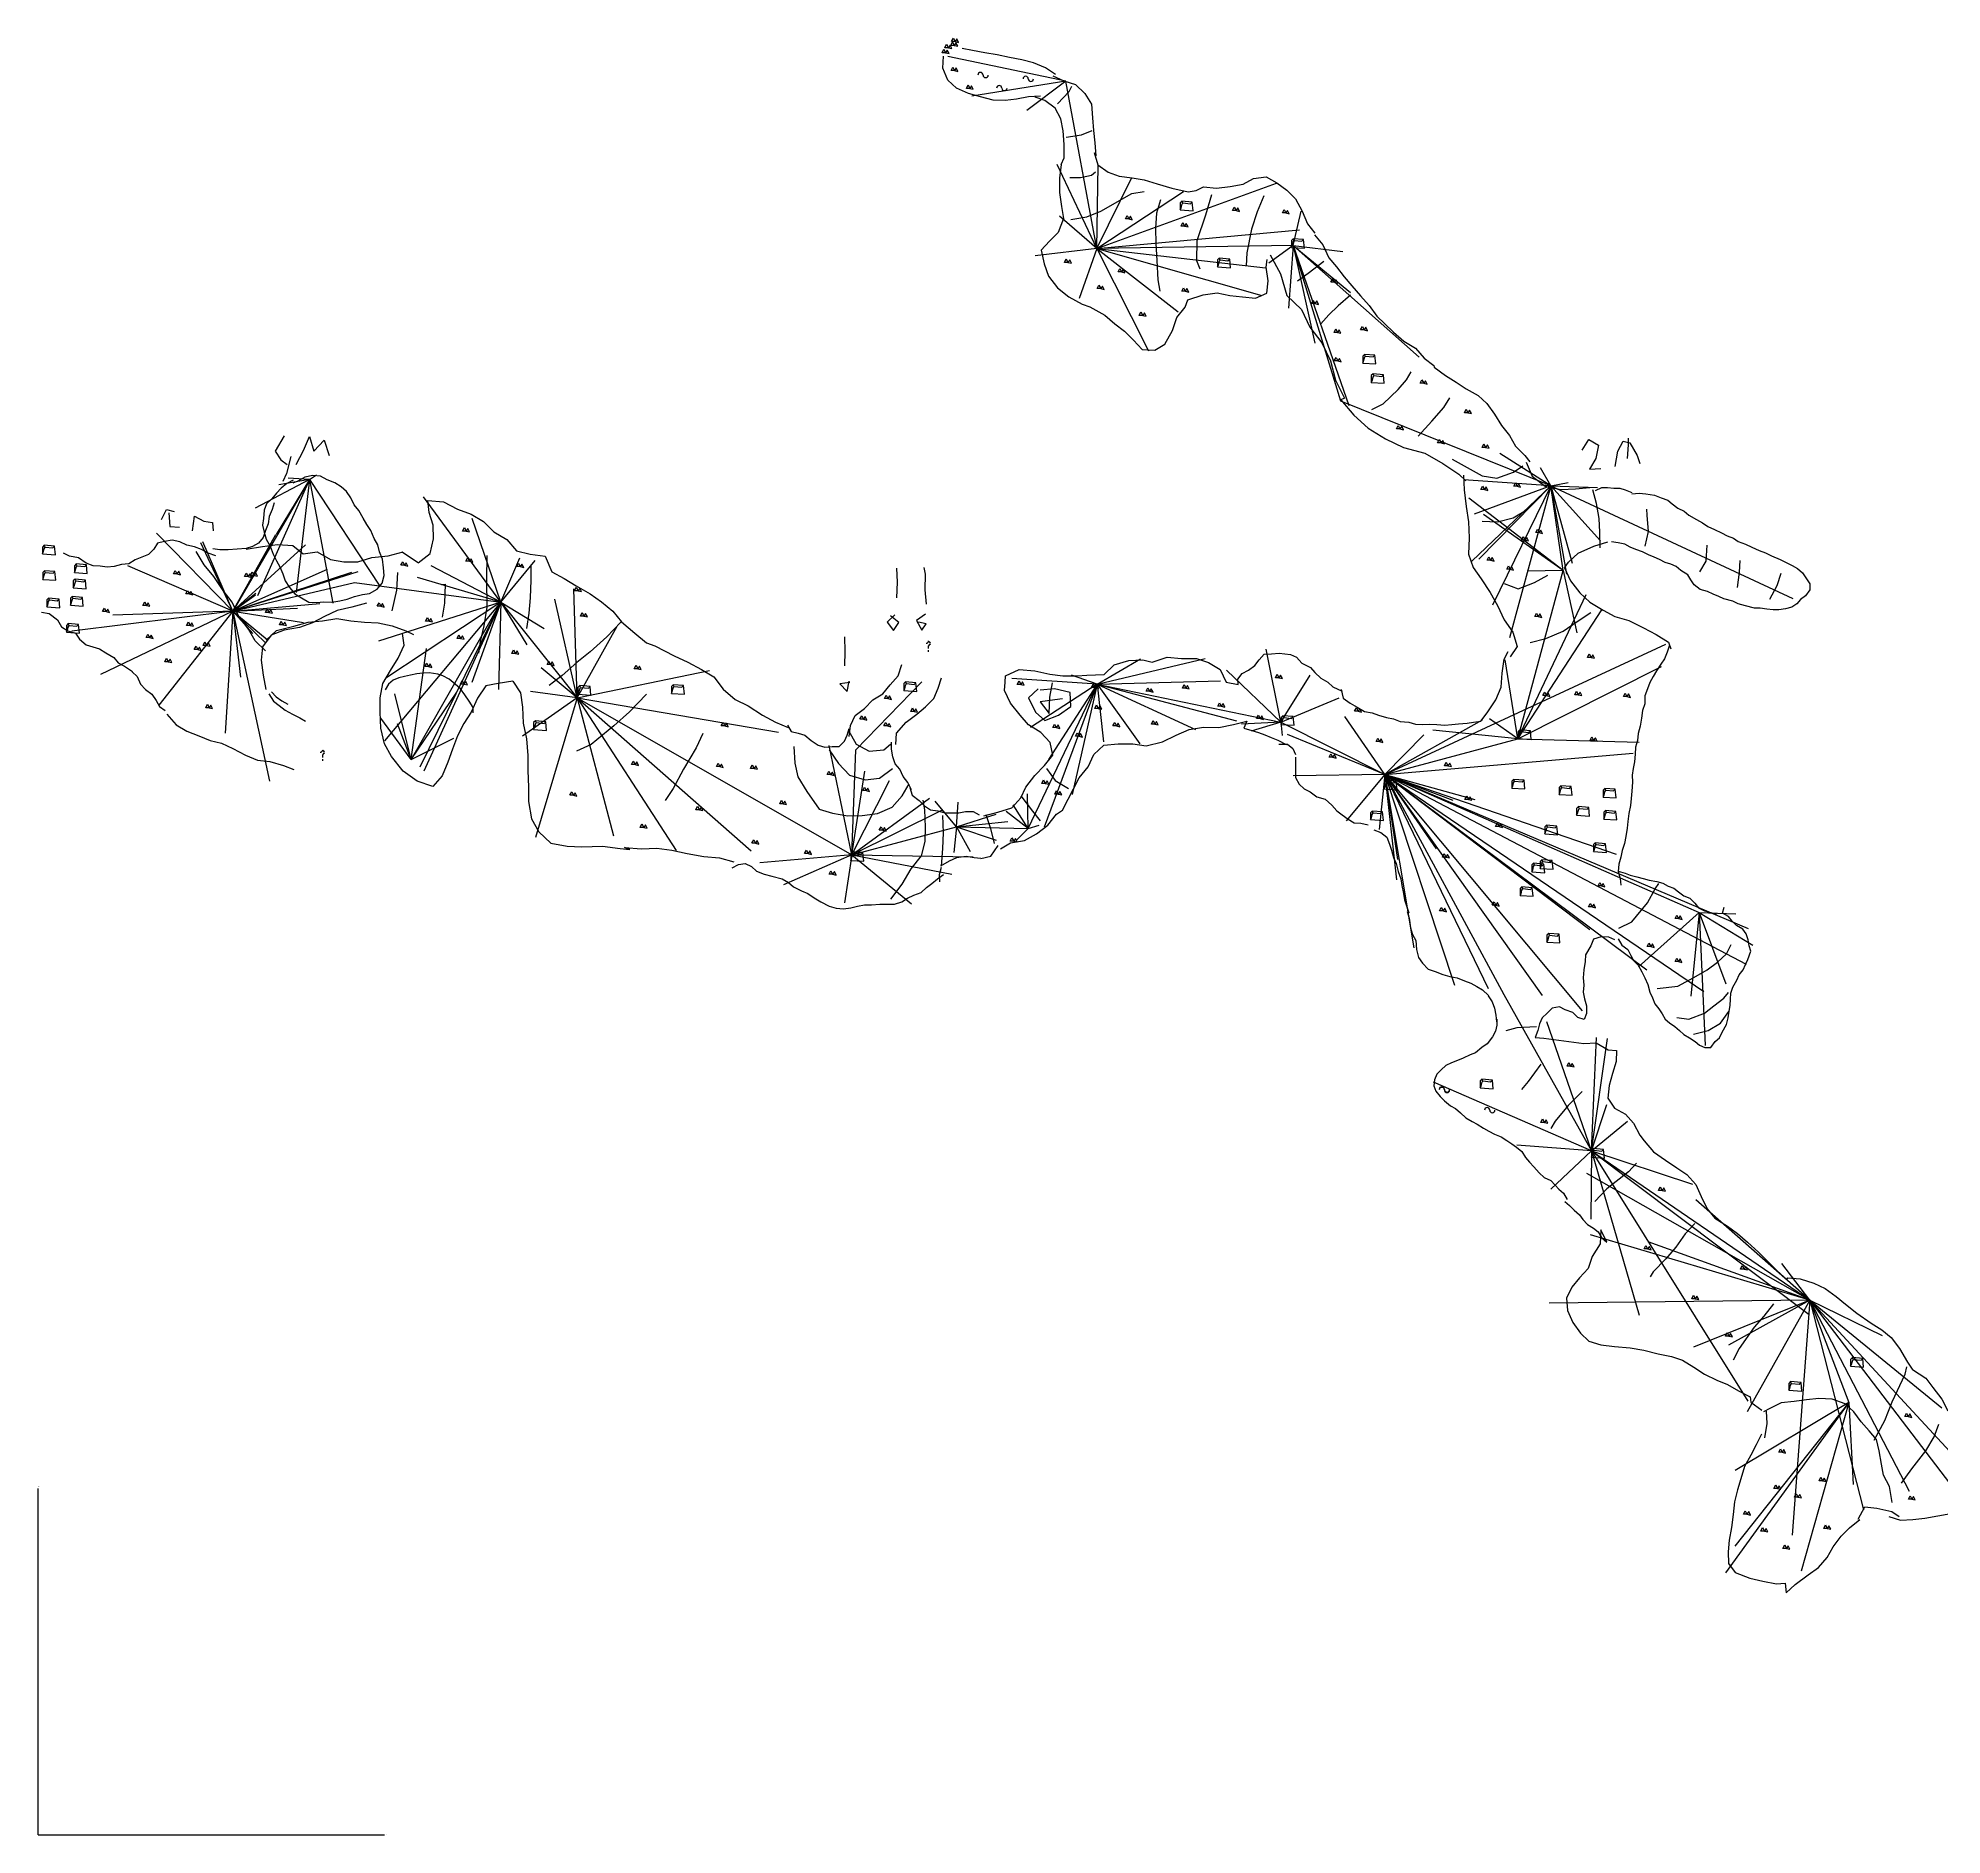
# Model space of a CAD drawing. Extents: x -57 to 1635, y -903 to 135.
# Drawn here: x -57 to 1043, y -903 to 135 of the extents above; entities that cross this region are included whole.
import ezdxf

# ---------------------------------------------------------------- set-up
doc = ezdxf.new("R2010")
doc.units = 0
for name, color, linetype in [('L_pit', 17, 'CONTINUOUS'), ('L_slope', 21, 'CONTINUOUS'), ('L_u-user', 7, 'CONTINUOUS'), ('L_wall', 8, 'CONTINUOUS'), ('LEG', 1, 'CONTINUOUS'), ('POINT', 5, 'CONTINUOUS'), ('REF', 6, 'CONTINUOUS'), ('SPLAY', 2, 'CONTINUOUS')]:
    doc.layers.add(name, color=color, linetype=linetype)

# ---------------------------------------------------------------- blocks, each defined once
blk = doc.blocks.new('P_blocks')
at = {"layer": 'POINT'}
for p, q in [((-0.25, 0.3), (-0.35, 0.2)), ((-0.35, 0.2), (-0.35, -0.2)), ((-0.3, -0.1), (-0.25, 0.1)), ((0.35, 0.25), (-0.25, 0.3)), ((-0.2, 0.2), (-0.25, 0.3)), ((-0.25, 0.1), (-0.2, 0.2)), ((-0.2, 0.2), (0.25, 0.15)), ((0.25, 0.15), (0.35, 0.25)), ((0.4, -0.25), (0.35, 0.25)), ((-0.35, -0.2), (-0.3, -0.1)), ((-0.35, -0.2), (0.4, -0.25))]:
    blk.add_line(p, q, dxfattribs=at)
blk = doc.blocks.new('P_debris')
at = {"layer": 'POINT'}
for p, q in [((-0.2, 0), (-0.1, 0.2)), ((0, 0), (-0.2, 0)), ((-0.1, 0.2), (0, 0)), ((0.1, 0.15), (0, 0)), ((0, 0), (0.2, -0.05)), ((0.2, -0.05), (0.1, 0.15))]:
    blk.add_line(p, q, dxfattribs=at)
blk = doc.blocks.new('P_clay')
at = {"layer": 'POINT'}
for centre, start, end in [((-0.15, 0), 90, 180), ((-0.15, 0), 0, 90), ((0.15, 0), 180, 270), ((0.15, 0), 270, 360)]:
    blk.add_arc(centre, 0.15, start, end, dxfattribs=at)
blk = doc.blocks.new('P_continuation')
at = {"layer": 'POINT'}
for p, q in [((0, -0.15), (0, 0)), ((0, -0.35), (0, -0.25))]:
    blk.add_line(p, q, dxfattribs=at)
for centre, radius, start, end in [((-0.15, 0.3), 0.15, 270, 360), ((0, 0.15), 0.1, 0, 90), ((0.1, 0), 0.1, 90, 180)]:
    blk.add_arc(centre, radius, start, end, dxfattribs=at)

msp = doc.modelspace()

# ---------------------------------------------------------------- linework, layer by layer
at = {"layer": 'L_pit'}
for points in [[(90.49, -120.26), (86.88, -122.28), (83.62, -125), (80.82, -127.86), (78.23, -131.14), (75.08, -133.9), (73.71, -137.6), (73.32, -142.36), (72.83, -146.32), (73.78, -150.4), (74.9, -154.42), (77.27, -158.47), (79.04, -163.05), (80.87, -166.91), (82.89, -170.42), (84.57, -174.31), (85.96, -178.53), (88.38, -182.2), (91.41, -185.98), (95.34, -188.3), (99.51, -190.82), (103.94, -190.95), (108.25, -190.56), (112.78, -190.85), (117.43, -190.06), (121.64, -188.98), (126.02, -187.5), (130.53, -186.41), (134.64, -185.77), (139.08, -183.23), (141.89, -179.81), (143.05, -175.38), (142.61, -170.85), (142.01, -165.97), (140.4, -161.67), (139.44, -157.63), (137.34, -153.97), (135.33, -149.37), (133.04, -145.84), (130.86, -142.18), (128.48, -137.87), (125.84, -134.52), (123.78, -130.58), (121.24, -126.93), (118.22, -124.06), (114.58, -121.74), (110.1, -120.09), (106.28, -117.89), (101.96, -117.69), (97.3, -118.48), (93.16, -120.95), (90.29, -122.03)], [(845.19, -159.41), (845.03, -150.39), (844.74, -142.42), (843.17, -133.85), (841.09, -125.94)], [(74.52, -218.94), (68.53, -213.16), (64.69, -206.32), (58.8, -198.26), (55.2, -190.8), (50.04, -184.03), (44.71, -175.95), (39.14, -169.22), (34.55, -161.53)], [(194.47, -254.59), (194.45, -251.59), (192.15, -247.92), (189.56, -244.37), (187.08, -240.78), (184.09, -238.17), (180.58, -235.32), (177, -233.21), (174.01, -232.32), (168.99, -231.64), (165.46, -231.79), (161.9, -232.19), (158.32, -232.88), (154.87, -233.61), (151.55, -234.38), (148.33, -235.85), (145.51, -238.15), (143.59, -241.34)], [(520.71, -240.88), (515.19, -245.95), (519.13, -254.29), (524.5, -259.19), (532.48, -256.02), (539.58, -250.97), (539.22, -243.01), (530.24, -240.88), (521.83, -241.63)], [(1013.79, -710.75), (1012.29, -701.63), (1008.89, -695.01), (1007.67, -688.57), (1006.38, -680.95), (1004.77, -674.37), (1000.48, -669.29), (995.94, -664.2), (991.72, -658.45), (986.73, -653.85), (979.12, -651.12), (971.52, -650.79), (964.33, -651.44), (957.21, -652.4), (949.67, -653.21), (943.13, -656.48), (939.53, -658.37)]]:
    msp.add_lwpolyline(points, dxfattribs=at)
at = {"layer": 'L_slope'}
for points in [[(531.79, 97.07), (538.56, 104.15), (540.24, 107.2)], [(536.95, 77.73), (545.81, 79.18), (551.93, 81.76)], [(539.07, 54.47), (545.23, 54.47), (551.5, 55.94), (553.85, 57.78)], [(556.88, 34.99), (574.71, 45.36), (581.94, 46.46)], [(620.72, 44.53), (617.4, 32.82), (612.35, 17.93), (612.18, 6.51), (614.07, 1.75)], [(539.53, 30.34), (548.87, 31.79), (556.88, 34.99)], [(591.4, 41.63), (589.04, 33.91), (588.5, 25.32), (588.66, 16.48), (589.3, 6.49), (589.79, -4.65), (590.91, -11.08)], [(651, 43.88), (647.21, 34.69), (643.84, 24.77), (641.18, 11.09), (640.85, 3.46)], [(685.68, 5.92), (676.65, -0.86), (670.44, -5.35)], [(701.14, -13.42), (693.97, -19.51), (688.57, -24.7), (683.9, -30.02)], [(713.38, -79.49), (719.87, -76.19), (728.56, -67.97), (733.4, -62.34), (736.05, -57.64)], [(740.12, -94.96), (748.02, -86.14), (754.9, -78.23), (758.48, -72.72)], [(759.77, -108.17), (777.11, -117.84), (785.53, -119.15), (795.14, -115.75), (800.68, -112.04)], [(777.11, -144.04), (785.9, -144.42), (795.05, -141.99), (803.03, -137.16)], [(871.29, -158.44), (873.16, -149.88), (872.43, -140.5), (872.25, -137.02)], [(202.26, -163.85), (202.07, -177.39), (202.26, -193.63), (200.71, -204.51), (198.44, -213.51), (197.62, -220.2)], [(902.86, -173.27), (906.4, -167), (907.05, -157.91)], [(150.78, -173.53), (150.24, -183.74), (147.49, -195.8)], [(227.81, -170.05), (227.81, -178.12), (227.42, -188.2), (226.65, -197.16), (225.3, -205.87)], [(789.83, -179.97), (797.86, -183.14), (807.4, -179.41), (814.96, -175.12)], [(924.45, -182.3), (925.65, -173.49), (926.06, -166.6)], [(943.13, -189.07), (947.38, -181.18), (949.8, -174)], [(175.94, -180.5), (178.38, -180.35), (177.88, -191.32), (176.49, -199.48)], [(804.79, -214.02), (813.95, -211.83), (823.9, -207.46), (831.88, -201.98), (839.76, -196.77)], [(279.76, -202.39), (271.63, -210.71), (261.99, -219.39), (254.34, -225.63), (245.84, -233.14), (238.42, -238.92)], [(294.47, -243.83), (284.67, -254.04), (275.71, -262.21), (262.54, -272.87), (254.12, -276.78)], [(326.99, -266.68), (323.31, -274.81), (315.96, -287.2), (309.95, -298.34), (305.25, -305.27)], [(379.62, -274.13), (380.2, -283.78), (381.91, -291.63), (387.15, -300.2), (394.33, -310.38), (402.02, -312.57), (410.9, -314.11), (419.07, -313.92), (427.98, -312.76), (436.46, -309.17), (442.17, -302.53), (446.21, -295.73)], [(411.29, -264.85), (415.63, -272.74), (423.08, -276.78), (431.69, -276.09), (435.36, -272.84)], [(400.09, -276.06), (405.48, -283.97), (411.85, -290.63), (420.81, -293.44), (429.04, -292.38), (436.51, -286.81)], [(525.57, -286.84), (530.61, -293.76), (538.27, -298.43)], [(435.62, -362.21), (442.22, -353.62), (447.45, -344.72), (453.31, -337.31), (455.5, -328.98), (455.7, -320.76), (455.31, -310.69), (454.27, -305.19)], [(510.63, -302.54), (517.54, -311.51), (521.83, -317.11)], [(464.96, -343.28), (465.74, -333.05), (465.99, -323.98), (465.74, -314.07)], [(490.46, -313.38), (493.11, -321.54), (495.31, -330.17)], [(856.01, -379.01), (863.57, -375.32), (872.53, -364.49), (876.92, -356.4), (879.18, -353.25)], [(878.24, -413.82), (890.16, -412.53), (899.31, -407.47), (907.07, -403.19), (912.99, -398.72), (918.18, -393.85), (920.92, -388.52)], [(889.51, -430.59), (896.35, -431.55), (905.51, -428.19), (910.94, -423.97), (916.57, -419.42), (919.26, -416.19)], [(899.18, -440.26), (907.67, -438.18), (914.75, -433.85), (919.45, -427.26)], [(808.47, -436.09), (797.06, -436.56), (790.84, -438.27)], [(811.05, -457.69), (803.64, -467.68), (799.89, -472.18)], [(834.89, -473.48), (826.68, -481.54), (819.21, -490.54), (816.81, -494.83)], [(866.14, -514.74), (861.67, -519.86), (849.18, -529.66), (842.14, -536.98)], [(899.97, -549.55), (894.33, -555.68), (888.95, -563.37), (883.07, -570), (875.81, -577.6), (874.05, -580.39)], [(945.4, -595.97), (939.72, -603.08), (934.15, -609.48), (925.58, -621.92), (922.07, -628.47)], [(1003.41, -674.73), (1009.6, -663.36), (1013.79, -652.57), (1021.35, -636.69), (1022.33, -632.42)], [(1019.32, -699.7), (1025.27, -691.24), (1033.27, -680.86), (1038.01, -672.79), (1040.85, -665.62)]]:
    msp.add_lwpolyline(points, dxfattribs=at)
at = {"layer": 'L_u-user'}
for points in [[(63.35, -160.07), (72.75, -158.52), (81.41, -157.36), (90.25, -157.94), (96.28, -162.81), (104.43, -161.62), (112.04, -166.04), (119.86, -167.42), (127.8, -167.43), (135.86, -164.98), (145.47, -163.95), (153.98, -161.62)], [(74.96, -212.75), (80.93, -207.05), (90.95, -204.55), (99.25, -202.29), (107.37, -201.51), (115.68, -200.28), (123.74, -201.51), (131.67, -202.29), (139.68, -202.68), (147.63, -204.36), (155.65, -207.32), (159.91, -209.38)]]:
    msp.add_lwpolyline(points, dxfattribs=at)
at = {"layer": 'L_wall'}
for points in [[(522.03, 101.47), (515.18, 101.15), (508.27, 99.86), (501.65, 99.01), (494.75, 99.16), (487.35, 101.09), (480.52, 103.08), (473.61, 106.03), (468.52, 110.84), (465.73, 117.75), (465.97, 124.62)], [(530.73, 114.04), (524.98, 117.81), (518.11, 120.83), (511.2, 122.42), (504.21, 123.92), (497.02, 125.32), (489.97, 126.61), (482.88, 127.9), (476.92, 129.03)], [(529.22, 113.18), (535.58, 110.36), (542.26, 108.19), (547.74, 103.03), (551.59, 96.85), (552.09, 88.95), (552.74, 81.59), (553.38, 74.58), (554.02, 67.06)], [(534.05, 61.96), (535.66, 65.89), (535.66, 73.63), (535.07, 81.48), (533.89, 88.36), (530.55, 94.63), (524.62, 99.04), (518.89, 100.94)], [(553.06, 69.02), (555.15, 61.93), (561.11, 57.58), (567.4, 55.36), (575.04, 54.39), (581.85, 53.17), (589.46, 50.81), (597.9, 48.38), (607.33, 46.34), (611.86, 47.1)], [(534.05, 61.96), (533.08, 54.07), (533.08, 45.81), (534.14, 37.82), (535.34, 30.81), (532.28, 22.8), (527.18, 17.69), (522.45, 12.65), (524.14, 4.68), (526.64, -2.5), (531.79, -9.11), (538.4, -14.43), (546.07, -18.6)], [(611.86, 47.1), (616.26, 49.04), (623.74, 48.39), (631.5, 49.33), (639.18, 50.65), (644.98, 53.93), (652.37, 54.84), (658.55, 51.52), (664.31, 47.22), (669.24, 42.19), (673.17, 35.11), (676.26, 27.83), (680.52, 22.4)], [(680.2, 21.39), (685.06, 15.56), (688.65, 8.1), (693.08, 3.02), (697.39, -2.84), (701.92, -8.08), (706.82, -13.89), (711.79, -19.48), (716.19, -25.64), (720.94, -30.01), (725.98, -34.73), (731.86, -40.09), (738.58, -44.07), (743.65, -49.83), (749.21, -54.07), (749.46, -54.99), (755.98, -59.88), (762.02, -63.7), (767.89, -67.51), (774.74, -71.35), (779.8, -76), (784.16, -82.22), (788.27, -88.67), (792.94, -94.56), (796.27, -100.64), (801.79, -106.06), (804.54, -109.78)], [(605.63, -20.46), (607.18, -16.05), (616.05, -13.34), (624.11, -12.05), (631.31, -13.56), (638.69, -14.43), (646.17, -15.08), (652.77, -12.34), (653.58, -5.25), (652.29, 2.81), (652.93, 7.07)], [(654.64, 9.91), (660.66, -1.09), (664.22, -13.61), (672.82, -21.71), (677.68, -32), (684.49, -40.91), (689.46, -51.39), (692.34, -62.47), (697.58, -72.99), (695.48, -73.92), (703.06, -82.68), (711.19, -90.16), (721.25, -96.45), (731.72, -101.47), (743.99, -104.76), (754.3, -110.75), (763.56, -116.89), (767.75, -120.77)], [(546.07, -18.6), (550.55, -20.11), (559.26, -24.95), (564.91, -30.01), (570.62, -34.21), (575.83, -39.47), (580.76, -44.73), (588.09, -45.26), (593.82, -41.72), (598.3, -33.88), (600.88, -26.27), (605.63, -20.46)], [(85.36, -94.62), (80.22, -103.47), (83.49, -108.53), (86.99, -111.27)], [(92.32, -111.27), (96.47, -103.09), (99.87, -95.02), (102.39, -103.53), (108.39, -97.14), (111.29, -106.04)], [(834.88, -103.01), (838.75, -96.89), (844.37, -100.09), (842.83, -107.83), (839.02, -113.9), (845.56, -113.53)], [(853.89, -112.36), (855.53, -103.48), (858.45, -97.86), (862.42, -98.67), (866.56, -106.01), (868.23, -110.75)], [(860.98, -107.85), (861.62, -99.86), (861.62, -96.06)], [(89.23, -106.63), (86.75, -116.52), (84.51, -121.03)], [(766.26, -117.47), (766.64, -125.85), (767.9, -135.54), (769.26, -144.41), (769.63, -153.57), (769.26, -162.99), (771.91, -170.65), (776.55, -177.34), (781.67, -185.13), (785.98, -192.59), (789.73, -200.96), (794.73, -208.11), (797.31, -216.45), (793.2, -222.39)], [(802.55, -109.98), (805.95, -117.89), (813.4, -123.83), (822.56, -125.7), (830.94, -125.33), (839.35, -124.58)], [(842.61, -126.21), (846.13, -124.6), (849.46, -124.6), (853.21, -124.92), (856.62, -124.92), (859.71, -125.91), (863.45, -127.45)], [(863.55, -128.15), (867.67, -127.79), (871.64, -128.15), (876.57, -129.05), (880.37, -130.42), (884.33, -131.85), (886.83, -134), (890.13, -136.53), (893.76, -138.24), (896.51, -140.49), (900.89, -142.95), (904.28, -144.97), (907.37, -147), (911.33, -148.82), (915.34, -150.67), (918.55, -152.41), (922.16, -153.84), (924.86, -155.63), (929.12, -157.16), (932.78, -158.97), (936.99, -160.89), (940.79, -162.27), (944.18, -164.01), (949.16, -166.12), (952.25, -167.57), (956.1, -169.6), (959.1, -171.27), (962.02, -173.79), (964.04, -176.78), (966.33, -180.23), (966.33, -183.64), (963.81, -187.02), (961.01, -189.23), (958.76, -191.81), (955.92, -193.68), (952.17, -194.65), (948.43, -195.15), (945.07, -195.19), (941.47, -194.87), (937.6, -194.31), (934.35, -194.22), (929.09, -192.96), (924.99, -191.67), (921.79, -190.2), (916.67, -188.84), (913.76, -187.42), (910.54, -186.15), (907.15, -184.64), (903, -183.39), (899.51, -180.66), (897.51, -177.91), (895.94, -174.89), (891.73, -172.54), (889.16, -170.21), (886.06, -168.83), (882.83, -167.77), (879.44, -166.11), (876.36, -164.69), (873.06, -163.44), (869.59, -161.75), (865.92, -160.31), (862.63, -158.95), (859.43, -157.35), (855.57, -156.39), (851.71, -155.87)], [(14.51, -143.03), (17.31, -137.22), (21.87, -138.39)], [(18.77, -139.16), (19.28, -147.03), (24.97, -147.49)], [(32.32, -149.62), (33.61, -141.09), (38.98, -143.88), (43.94, -144.75), (44.32, -149.62)], [(79.55, -133.35), (78.39, -137.25), (76.65, -141.29), (76.07, -145.55), (74.52, -149.3), (73.13, -153.33), (70.59, -156.65), (67.13, -158.56), (63.29, -159.68), (58.17, -160.07), (52.99, -160.46), (48.16, -160.46), (44.08, -159.95)], [(162.78, -168.11), (169.55, -162.69), (171.58, -154.27), (171.29, -146.27), (168.97, -138.92), (168.2, -132.03), (177.29, -132.87), (185.4, -137.02), (193.23, -139.97), (200.41, -144.1), (206.43, -150.2), (213.86, -154.56), (219.54, -161.07), (227.44, -163.09), (236.02, -164.16)], [(45.87, -163.94), (41.42, -162.39), (37.68, -160.43), (33.49, -158.72), (29.14, -157.75), (25.06, -155.86), (20.71, -155.04), (16.2, -155.81), (12.27, -156.59), (10.13, -160.2), (7.05, -163.28), (3.19, -164.81), (-0.69, -166.37), (-4.46, -168.59), (-8.55, -168.98), (-12.77, -170.14), (-16.81, -170.53), (-20.88, -169.97), (-24.97, -169.75), (-29.03, -168.27), (-33.41, -165.18), (-38.54, -164.23), (-42.19, -162.39)], [(162.78, -168.11), (157.08, -164.35), (153.49, -161.91)], [(236.02, -164.16), (239.88, -173.33), (247.05, -177.02), (254.02, -181.28), (261.96, -185.93), (268.66, -190.5), (275.03, -195.95), (280.15, -202.14), (287.72, -208.73), (294.47, -214.19), (299.32, -215.98)], [(824.62, -170.99), (826.86, -167.71), (832.53, -162.36), (841.57, -158.47), (849.71, -155.88)], [(439.17, -188.16), (439.48, -179.18), (439.15, -171.08)], [(456.19, -191.88), (455.46, -183.62), (455.57, -174.54), (454.95, -170.76)], [(824.62, -170.99), (828.17, -178.46), (833.44, -185.42), (839.21, -190.82), (846.94, -195.37), (853.8, -199.05), (861.79, -201.35), (870.32, -205.56), (877.55, -209.34), (884.65, -213.84), (885.98, -217.8)], [(-54.78, -196.48), (-50.39, -197.38), (-45.57, -201.04), (-43.26, -205.04), (-39.53, -207.24), (-35.23, -208.68), (-32.87, -212.04), (-29.07, -215.38), (-25.16, -216.62), (-21.34, -217.78), (-17.56, -219.99), (-12.97, -222.81), (-10.49, -225.84), (-6.83, -227.74), (-2.16, -230.74)], [(132.78, -191.26), (124.32, -193.7), (115.95, -195.52), (108.67, -199), (101.64, -202.68), (94.25, -205.31), (85.23, -206.92), (77.91, -209.84), (72.74, -216.49), (72.04, -224.35), (73.2, -232.96), (74.75, -241.27)], [(455.57, -197.76), (450.55, -201.37), (453.59, -206.99), (456.03, -203.33), (451.7, -202.25)], [(179.77, -283.18), (176.54, -291.06), (171.18, -297.19), (162.08, -294.21), (153.98, -288.28), (147.3, -279.85), (143.27, -272.61), (141.1, -263.58), (140.71, -254.28), (140.84, -245.96), (142.26, -237.71), (146.82, -230.17), (151.21, -223.06), (154.65, -215.68), (153.62, -208.84)], [(437.93, -198.07), (433.6, -202.33), (437.15, -207.2), (440.33, -202.56), (435.36, -198.69)], [(299.32, -215.98), (310.52, -221.68), (318.39, -225.39), (326.22, -229.69), (333.38, -233.95), (338.77, -241.05), (345.81, -247.02), (353.31, -250.56), (361.44, -256.03), (368.98, -260.02), (376.41, -263.19)], [(409.14, -227.49), (409.26, -219.26), (409.14, -210.77)], [(776.41, -259.44), (779.96, -254.66), (784.97, -247.14), (788.14, -239.85), (788.71, -231.75), (789.83, -223.75), (792.07, -219.26)], [(885.22, -215.58), (883.91, -219.69), (882.41, -223.44), (880.23, -226.59), (877.85, -230.43), (875.86, -233.73), (873.85, -237.19), (872.66, -240.8), (871, -244.77), (871, -249.44), (869.69, -253.37), (869.13, -257.68), (868.38, -262.33), (867.26, -266.53), (866.89, -270.58), (865.72, -274.51), (865.39, -278.55), (865.02, -282.94), (864.27, -286.76), (863.71, -290.61), (863.89, -294.8), (863.52, -299.95), (863.15, -304.25), (862.77, -308.28), (861.86, -312.79), (861.16, -317.44), (860.9, -321.3), (860.15, -326.16), (859.25, -330.19), (857.91, -334.27), (857.16, -337.99), (856.04, -341.99), (855.66, -346.37), (856.86, -350.45), (857.16, -354.19)], [(411.62, -268.36), (412.34, -261.98), (415.06, -256.22), (420.44, -252.1), (425.21, -247.11), (430.96, -243.74), (435.32, -238.54), (439.94, -233.37), (441.95, -226.78)], [(501.66, -236.9), (501.76, -233.31), (509.84, -229.71), (518.77, -230.41), (527.51, -232.28), (535, -233.4), (543.2, -233.4), (548.91, -232.84)], [(548.91, -232.84), (558.76, -232.5), (564.55, -226.92), (573.06, -224.38), (581.24, -224.06)], [(581.24, -224.06), (586.62, -225.38), (595.16, -222.51), (603.57, -223.31), (612.23, -223.31), (619.13, -225.65), (625.73, -229.72), (629.2, -236.93), (636.24, -238.26)], [(636.24, -238.26), (635.92, -235.32), (638.52, -232.05), (642.14, -230.1), (645.89, -227.29), (648.3, -223.97), (651.17, -220.88), (655.43, -220.55)], [(655.43, -220.55), (659.91, -220.24), (666.5, -221.04), (669.95, -222.59), (673.01, -225.98), (678.06, -228.41), (680.42, -231.39), (684.02, -234.63), (687.97, -237.02), (690.81, -239.67), (696.2, -242.07)], [(-2.52, -230.95), (0.39, -233.66), (2.43, -238.21), (5.2, -241.26), (8.9, -243.92), (11.42, -247.57), (13.36, -250.97), (16.65, -253.41)], [(217.36, -236.47), (208.89, -237.82), (201.74, -239.12), (196.91, -246.21), (193.36, -254.22), (189.1, -260.87), (185.43, -268.02), (182.52, -275.59), (179.77, -283.18)], [(217.36, -236.47), (221.7, -243.18), (222.86, -251.38), (223.37, -260.61), (225.33, -269.68), (226.03, -279.29), (225.96, -287.98), (226.34, -297.52), (226.34, -305.96), (228.11, -315.92), (232.34, -323.42), (239.28, -329.89), (248.82, -331.74)], [(411.93, -237.09), (406.22, -237.84), (410.52, -242.35), (411.57, -236.36)], [(438.55, -273), (438.97, -266.49), (444.44, -260.11), (450.59, -255.48), (455.62, -251.23), (460.46, -246.44), (463, -240.47), (464.86, -234.47)], [(529.24, -279.06), (527.72, -271.72), (522.27, -265.98), (515.17, -261.65), (510.32, -255.96), (504.72, -249.17), (501.22, -241.8), (501.66, -236.9)], [(534.72, -246.67), (530.38, -247.23), (521.83, -248.35), (527.06, -255.08), (527.44, -245.57), (529.08, -237.29)], [(695.66, -241.26), (696.79, -246.26), (700.92, -249.01), (704.83, -251.37), (709.22, -253.92), (713.64, -254.74), (717.26, -255.95), (721.9, -257.35), (725.93, -258.1), (729.84, -259.64), (734.75, -259.97), (738.68, -261.28), (742.42, -261.47), (746.72, -261.28), (750.83, -261.47), (755.48, -261.84), (759.53, -261.33), (763.38, -261.1), (768.42, -260.72), (772.16, -259.97), (776.41, -259.44)], [(76.46, -243.73), (79.25, -247.85), (82.52, -250.48), (85.84, -253.11), (90.09, -255.37), (94.46, -257.48), (97.72, -259.58)], [(78, -242.56), (80.71, -245.51), (84, -247.69), (87.42, -249.66)], [(17.52, -255.44), (22.94, -261.64), (29.11, -265.34), (36.11, -267.94), (42.58, -270.69), (49.15, -272.16), (55.65, -275.32), (63.04, -279.19), (70.02, -282.07), (77.1, -282.69), (84.88, -285), (90.99, -287.32)], [(375.88, -261.89), (378.16, -265.4), (382.11, -266.4), (385.93, -267.62), (389.62, -270.6), (393.6, -273.43), (397.48, -274.6), (401.77, -274.13), (405.77, -274.13), (408.91, -271.09), (410.52, -267.48), (411.67, -263.77)], [(558.56, -273.33), (566.94, -272.64), (575.41, -272.63), (583.07, -273.77), (592.6, -271.34), (600.36, -267.62), (607.87, -264.26), (616.28, -262.93)], [(616.28, -262.93), (624.96, -263.17), (633.58, -261.37), (641.18, -259.56)], [(641.18, -259.56), (639.55, -263.62), (644.07, -264.8), (647.88, -266), (651.54, -267.33), (655.24, -268.83), (659.11, -270.39), (663.84, -272.87)], [(447.59, -299.24), (445.46, -294.99), (442.73, -291.4), (440.83, -287.26), (438.22, -284.08), (436.77, -280.08), (436, -275.68), (436, -271.66)], [(534.7, -310.96), (544.33, -292.28), (549.63, -285.79), (552.84, -278.7), (558.56, -273.33)], [(659.65, -272.83), (664.75, -272.83), (667.7, -275.18), (669.38, -278.79)], [(510.63, -303.79), (513.66, -297.64), (518.71, -290.86), (524.37, -285.05), (529.24, -279.06)], [(669.38, -280.32), (669.38, -284.25), (669.38, -288.18), (669.38, -292.02), (671.48, -295.9), (674.25, -298.57), (677.71, -300.39), (681.72, -303.15), (686.45, -304.58), (690.26, -307.95), (693.18, -311.24), (696.24, -313.55), (699.68, -316.06), (703.28, -318.12), (707.07, -318.49), (711.32, -319.35)], [(446.6, -297.74), (448, -302.24), (452.02, -305.29), (455.01, -308.48), (458.45, -310.64), (462.73, -311.29), (466.76, -312.48), (470.79, -312.46), (474.94, -312.46), (478.81, -311.68), (483.22, -311.68), (486.59, -313.68)], [(489.34, -314.13), (497.37, -312.07), (505.53, -309.57), (510.63, -303.79)], [(499.05, -333.18), (504.74, -329.82), (512.83, -328.33), (519.67, -324.51), (526.25, -319.58), (531.33, -313.22), (534.7, -310.96)], [(714.64, -322.23), (718.61, -323.73), (722.05, -326.58), (723.62, -330.47), (724.68, -334.09), (725.86, -338.22), (727.36, -341.76), (728.63, -346.24), (730.14, -350.62), (730.73, -354.33), (731.77, -358.98), (732.34, -362.75), (734.84, -370.14)], [(248.82, -331.74), (257.12, -332.03), (269.1, -331.74), (279.33, -333.09), (285.02, -333.7)], [(285.02, -333.7), (281.89, -332.52), (291.61, -333.29), (300.6, -332.9), (309.14, -334.07), (318.11, -336), (327.61, -337.67), (336.74, -338.33), (344.97, -340.82)], [(487.63, -338.79), (483.71, -338.4), (479.11, -337.63), (473.59, -338.42), (469.3, -340.3), (464.4, -343.24)], [(487.63, -338.79), (493.35, -337.39), (497.55, -331.25)], [(344.01, -344.21), (347.6, -342.28), (351.55, -341.7), (355.24, -343.44), (357.98, -346.18), (362.49, -347.79), (367, -348.94), (372.92, -350.58), (376.47, -352.67), (379.52, -355.24), (383.99, -357.42), (387.71, -359.1), (391.41, -361.53), (395.19, -363.86), (399.98, -366.29), (404.06, -367.45), (408.34, -367.84), (412.53, -367.26), (416.31, -366.29), (420.51, -365.51), (424.48, -365.51), (429.24, -365.24), (433.53, -365.13), (437.8, -365.13), (442.03, -363.93), (445.3, -361.64), (448.99, -360.07), (453.15, -358.36), (456.14, -355.58), (459.26, -353.23), (462.64, -350.63), (465.97, -348.06)], [(464.02, -352.35), (463.82, -348.09), (464.98, -343.83)], [(855.68, -346.14), (859.58, -347.23), (862.65, -348.39), (866.48, -349.36), (870.04, -350.37), (873.58, -351.29), (877.9, -352.04), (881.35, -353.11), (884.56, -354.78), (887.82, -355.89), (890.4, -357.98), (893.48, -360.37), (897.07, -361.76), (899.96, -364.65), (902.08, -367.25), (905.42, -368.95), (909.13, -369.99), (912.46, -370.78)], [(733.72, -369.39), (734.95, -373.2), (735.77, -378.9), (736.79, -382.65), (738.76, -386.12), (739.13, -391.4), (740.26, -395.95), (742.7, -399.33), (745.88, -402.7), (749.93, -404.17), (754.35, -405.8), (758.41, -407), (762.58, -407.72), (766.97, -409.43), (770.53, -410.74), (774.07, -412.75), (777.29, -414.76), (780.85, -417.85)], [(855.68, -385.14), (857.78, -388.9), (861.3, -391.41), (862.95, -394.79), (864.57, -397.75), (867.2, -400.39), (869.26, -404.26), (870.98, -407.69), (872.84, -411.56), (874, -415.93), (875.49, -419.21), (876.83, -422.81), (879.04, -425.66), (881.07, -428.55), (882.77, -431.61), (885.36, -433.81), (888.42, -435.84), (891.04, -438.23), (893.64, -440.52), (896.83, -442.42), (900.02, -444.45), (902.6, -446.58), (905.67, -448.01), (909.09, -448.06), (911.67, -444.51), (914.06, -442.32), (915.77, -439.13), (918.13, -434.63), (919.18, -430.83), (919.8, -426.99), (920.38, -423.75), (920.44, -420.04), (920.76, -416.67), (921.76, -413.12), (924.19, -409.11), (925.49, -405.99), (927.84, -403.2), (929.14, -400.02), (930.59, -397.06), (932.26, -392.39), (931.37, -389.27), (930.63, -385.85), (929.62, -382.4), (927.58, -379.71), (924.04, -377.43), (921.52, -375.04), (919.31, -372.4), (915.87, -370.48), (916.86, -366.94)], [(853.79, -385.86), (850.24, -384.26), (845.91, -383.98), (841.45, -385.48), (839.77, -389.22), (836.85, -394.36), (836.59, -398.21), (835.81, -403.18), (835.46, -407.66), (835.84, -411.89), (835.35, -416.03), (836.21, -419.86), (837.34, -423.9), (837.34, -428.32), (835.91, -431.89), (832.29, -430.58), (829.55, -427.84), (825.08, -426.27), (821.81, -424.4), (817.61, -425.32), (814.71, -428.14), (811.82, -430.92), (810.22, -434.32), (809.28, -438.25), (807.78, -442.11)], [(780.48, -418.04), (782.78, -421.53), (784.22, -425.16), (784.97, -429.37), (785.34, -433.17)], [(785.6, -431.58), (785.6, -435.17), (784.81, -438.46), (783.02, -441.9), (780, -445.95), (776.96, -447.99), (773.28, -451.08), (770.15, -452.2), (766.07, -454.14), (762.86, -455.48), (759.31, -456.85), (756.06, -458.33), (753.45, -460.85), (750.85, -463.31), (749.51, -466.71), (749.19, -470.08), (750.26, -473.16), (752.87, -476.2), (755.44, -478.77), (758.76, -481.59), (761.65, -483.3), (764.66, -485.73), (767.63, -488.69), (771.26, -490.73), (774.3, -492.3), (777.87, -494.65), (780.92, -496.36), (784.15, -498.05), (788.15, -499.58), (791.25, -501.64), (794.18, -503.67), (796.87, -505.56), (799.95, -508.09), (802.15, -511.43), (804.44, -514.26), (807.01, -516.98), (810.01, -520.27), (812.98, -523.12), (816.82, -524.83), (819.2, -527.41), (821.36, -529.89), (824.1, -532.15), (826.19, -535.85)], [(807.78, -442.11), (812.76, -442.54), (835.84, -445.76), (842.89, -445.19), (849.93, -449.38), (854.7, -449.79)], [(854.7, -449.79), (854.54, -456.14), (852.35, -463.04), (850.36, -469.94), (849.65, -477.18), (853.47, -483.1), (859.89, -486.47), (864.46, -491.71), (868.1, -498.7), (870.72, -501.79)], [(870.72, -501.79), (876.11, -508.19), (882.9, -513.13), (889.54, -517.52), (895.35, -521.29), (900.42, -527.04), (903.51, -534.08), (907.08, -541.19), (911.54, -546.62), (918.7, -551.18), (924.61, -555.46), (930.41, -560.48), (936.59, -566.21), (942.25, -571.86), (947.39, -577.01), (953.11, -581.88), (953.63, -580.98), (960.66, -581.62), (968.69, -584.16), (975.26, -587.13), (981.49, -591.77), (986.81, -596.29), (993.41, -601.44), (1001.78, -607.19), (1007.83, -611.03), (1013.26, -615.5), (1018.16, -621.83), (1022.69, -629.68), (1025.47, -633.84), (1025.58, -633.96), (1033.28, -638.9), (1037.33, -644.43), (1042.45, -651.05), (1046.04, -657.81)], [(824.9, -536.98), (827.48, -539.24), (830.13, -541.89), (833.22, -544.59), (835.32, -547.4), (837.88, -550.24), (841.32, -552.34), (844.02, -554.49), (845.95, -557.81), (849.02, -560.46), (845.7, -553.26), (845.26, -561.34), (840.65, -568.62), (838.32, -575.61), (833.4, -581.03), (828.82, -586.49), (825.72, -592.73), (826.45, -599.84), (829.47, -606.75), (833.88, -612.99), (838.7, -617.54), (845.55, -619.78), (853.59, -620.62), (862.47, -621.51), (870.47, -622.81), (878.7, -624.84), (886.45, -626.37), (892.73, -628.52), (899.36, -632.61), (905.44, -636.57), (912.56, -640.05), (918.72, -642.61), (925.18, -646.24), (931.79, -649.67), (932.28, -652.73), (938.5, -657.52)], [(940.33, -673.36), (941.62, -665.2), (941.3, -658.01)], [(938.4, -671.29), (935.23, -677.5), (932.28, -683.51), (928.49, -690.04), (926.48, -697.02), (924.61, -703.53), (922.77, -710.42), (921.97, -717.66), (921.02, -725.2), (919.71, -732.48), (919.07, -739.32), (919.32, -746.07), (923.11, -751.21), (931.71, -754.52), (939.19, -756.19), (947.12, -757.81), (952.12, -757.38), (952.57, -762.96), (957.91, -758.15), (965.43, -752.46), (971.35, -748.25), (976.29, -742.46), (979.74, -736.32), (984.41, -730.15), (989.14, -725.41), (995.2, -720.69)], [(994.14, -720.42), (998.11, -713.36), (1005.09, -713.97), (1013.63, -716.06), (1017.86, -718.89)], [(1011.85, -718.81), (1018.61, -720.9), (1025.86, -720.58), (1032.79, -719.77), (1040.18, -718.48), (1047.7, -717.19), (1054.37, -718), (1060.27, -721.03), (1065.12, -725.68), (1068.88, -731.19), (1071.45, -735.89)]]:
    msp.add_lwpolyline(points, dxfattribs=at)
at = {"layer": 'LEG'}
for p, q in [((536.68, 110.12), (468.61, 124.44)), ((554.57, 13.54), (536.68, 110.12)), ((667.89, 15.28), (554.57, 13.54)), ((695.43, -74.67), (667.89, 15.28)), ((816.77, -123.49), (695.43, -74.67)), ((100, -120), (55.71, -196.02)), ((823.91, -172.47), (816.77, -123.49)), ((816.77, -123.49), (956.54, -188.67)), ((797.64, -269.6), (823.91, -172.47)), ((55.71, -196.02), (125.88, -179.41)), ((125.88, -179.41), (210.42, -190.66)), ((210.42, -190.66), (158.68, -281.63)), ((210.42, -190.66), (254.42, -246.04)), ((415.46, -276.14), (453.6, -236.82)), ((514.89, -321.46), (554.8, -238.12)), ((554.8, -238.12), (660.84, -260.14)), ((254.42, -246.04), (413.18, -336.64)), ((158.68, -281.63), (150.71, -261.12)), ((660.84, -260.14), (720.82, -290.27)), ((720.82, -290.27), (797.64, -269.6)), ((413.18, -336.64), (415.46, -276.14)), ((720.82, -290.27), (902.32, -369.93)), ((720.82, -290.27), (789.63, -417.44)), ((413.18, -336.64), (473.48, -320.48)), ((473.48, -320.48), (514.89, -321.46)), ((902.32, -369.93), (905.79, -446.77)), ((789.63, -417.44), (840.25, -507.63)), ((840.25, -507.63), (966.22, -593.93)), ((966.22, -593.93), (988.82, -653.01)), ((966.22, -593.93), (1058.76, -714.99)), ((988.82, -653.01), (922.97, -735.97))]:
    msp.add_line(p, q, dxfattribs=at)
at = {"layer": 'REF'}
for q in [(-56.78, -702.78), (143.22, -902.78)]:
    msp.add_line((-56.78, -902.78), q, dxfattribs=at)
at = {"layer": 'SPLAY'}
for p, q in [((536.68, 110.12), (482.36, 101.49)), ((536.68, 110.12), (514.14, 93.32)), ((554.57, 13.54), (531.6, 62.1)), ((554.57, 13.54), (555.36, 61.68)), ((554.57, 13.54), (574.83, 54.45)), ((554.57, 13.54), (658.31, 51.33)), ((554.57, 13.54), (604.55, 46.42)), ((667.89, 15.28), (672.6, 35.02)), ((554.57, 13.54), (533.1, 32.2)), ((554.57, 13.54), (671.64, 24.26)), ((554.57, 13.54), (518.99, 9.28)), ((554.57, 13.54), (544.48, -15.33)), ((554.57, 13.54), (584.49, -45.63)), ((554.57, 13.54), (601.53, -23.02)), ((554.57, 13.54), (649.83, -13.6)), ((554.57, 13.54), (652.04, 2.3)), ((667.89, 15.28), (653.99, 5.1)), ((667.89, 15.28), (665.35, -20.95)), ((667.89, 15.28), (680.47, -41.18)), ((667.89, 15.28), (700.02, -77.26)), ((667.89, 15.28), (740.72, -49.31)), ((667.89, 15.28), (701.05, -11.86)), ((667.89, 15.28), (696.68, 11.85)), ((816.77, -123.49), (787.38, -104.87)), ((100, -120), (68.62, -136.51)), ((100, -120), (70.01, -187.06)), ((100, -120), (80.62, -151.59)), ((100, -120), (82.28, -122.99)), ((100, -120), (87.63, -119.21)), ((100, -120), (92.17, -185.08)), ((100, -120), (103.94, -117.26)), ((100, -120), (140.62, -181.52)), ((100, -120), (113.47, -191.31)), ((816.77, -123.49), (766.24, -120.13)), ((816.77, -123.49), (810.75, -113.24)), ((210.42, -190.66), (165.84, -129.95)), ((823.91, -172.47), (769.43, -130.6)), ((816.77, -123.49), (771.1, -167.1)), ((816.77, -123.49), (772.43, -139.85)), ((816.77, -123.49), (775.15, -165.96)), ((816.77, -123.49), (783.12, -192.46)), ((816.77, -123.49), (792.98, -211.27)), ((816.77, -123.49), (826.85, -121.63)), ((816.77, -123.49), (843.65, -124.62)), ((816.77, -123.49), (845.41, -155.24)), ((816.77, -123.49), (829.09, -168.27)), ((816.77, -123.49), (825.89, -174.66)), ((210.42, -190.66), (193.87, -142.46)), ((823.91, -172.47), (777.93, -140.08)), ((55.71, -196.02), (11.58, -150.83)), ((55.71, -196.02), (80.54, -151.63)), ((55.71, -196.02), (37.26, -156.55)), ((55.71, -196.02), (38.43, -155.95)), ((55.71, -196.02), (97.62, -157.63)), ((55.71, -196.02), (-5, -169.82)), ((55.71, -196.02), (110.3, -171.65)), ((55.71, -196.02), (128.08, -172.97)), ((55.71, -196.02), (124.41, -173.37)), ((210.42, -190.66), (170.25, -169.71)), ((210.42, -190.66), (221.43, -165.06)), ((210.42, -190.66), (230.25, -166.69)), ((823.91, -172.47), (803.03, -172.83)), ((823.91, -172.47), (831.82, -208.4)), ((55.71, -196.02), (69, -185.64)), ((55.71, -196.02), (68.8, -186.57)), ((210.42, -190.66), (162.37, -176.58)), ((254.42, -246.04), (252.55, -182.97)), ((797.64, -269.6), (837.11, -186.4)), ((55.71, -196.02), (-37.25, -207.59)), ((55.71, -196.02), (-20.65, -232.56)), ((55.71, -196.02), (-13.62, -198.18)), ((55.71, -196.02), (12.89, -250.26)), ((55.71, -196.02), (51.31, -266.43)), ((55.71, -196.02), (105.92, -191.62)), ((55.71, -196.02), (92.96, -194.21)), ((55.71, -196.02), (67.29, -208.79)), ((55.71, -196.02), (60.17, -234.14)), ((55.71, -196.02), (76.9, -294.07)), ((55.71, -196.02), (96.55, -202.56)), ((55.71, -196.02), (75.44, -212.4)), ((55.71, -196.02), (74.75, -214.35)), ((210.42, -190.66), (139.86, -213.2)), ((210.42, -190.66), (143.3, -270.8)), ((210.42, -190.66), (144, -234.67)), ((210.42, -190.66), (163.75, -286.05)), ((210.42, -190.66), (165.99, -288.36)), ((210.42, -190.66), (193.62, -237.1)), ((210.42, -190.66), (209, -241.28)), ((210.42, -190.66), (225.42, -215.44)), ((210.42, -190.66), (235.39, -205.98)), ((254.42, -246.04), (241.63, -188.99)), ((797.64, -269.6), (846.27, -195.09)), ((254.42, -246.04), (277.54, -204.69)), ((158.68, -281.63), (167.42, -217.47)), ((660.84, -260.14), (652.34, -217.93)), ((720.82, -290.27), (883.16, -215.07)), ((254.42, -246.04), (233.75, -228.77)), ((254.42, -246.04), (330.99, -230.18)), ((554.8, -238.12), (617.09, -223.2)), ((554.8, -238.12), (579.9, -223.57)), ((660.84, -260.14), (629.4, -230.12)), ((797.64, -269.6), (790.38, -223.98)), ((797.64, -269.6), (880.75, -227.92)), ((554.8, -238.12), (505.52, -234.77)), ((554.8, -238.12), (516.36, -263.2)), ((554.8, -238.12), (524.16, -320.73)), ((554.8, -238.12), (526.72, -281.57)), ((554.8, -238.12), (539.94, -232.99)), ((554.8, -238.12), (540.38, -301.9)), ((554.8, -238.12), (626.05, -236.14)), ((554.8, -238.12), (558.36, -271.41)), ((554.8, -238.12), (579.37, -272.64)), ((554.8, -238.12), (611.53, -264.37)), ((554.8, -238.12), (635.22, -259.35)), ((660.84, -260.14), (677.71, -233.01)), ((158.68, -281.63), (149.22, -243.76)), ((158.68, -281.63), (184.95, -242.83)), ((254.42, -246.04), (222.87, -268.24)), ((254.42, -246.04), (227.6, -242.27)), ((254.42, -246.04), (230.51, -326.61)), ((254.42, -246.04), (370.76, -265.85)), ((254.42, -246.04), (354.9, -334.33)), ((254.42, -246.04), (311.63, -334.17)), ((254.42, -246.04), (275.42, -325.78)), ((660.84, -260.14), (694.52, -246.04)), ((158.68, -281.63), (141.21, -257.67)), ((660.84, -260.14), (638.2, -261.18)), ((660.84, -260.14), (643.64, -265.33)), ((660.84, -260.14), (661.69, -267.78)), ((720.82, -290.27), (697.79, -256.76)), ((720.82, -290.27), (777.2, -258.71)), ((797.64, -269.6), (781.38, -258.23)), ((158.68, -281.63), (183.35, -269.22)), ((413.18, -336.64), (400.02, -273.61)), ((720.82, -290.27), (664.68, -267.15)), ((720.82, -290.27), (743.41, -267.3)), ((797.64, -269.6), (748.62, -264.76)), ((797.64, -269.6), (867.7, -271.58)), ((720.82, -290.27), (864.3, -278.06)), ((413.18, -336.64), (420.67, -288.37)), ((413.18, -336.64), (434.83, -293.78)), ((720.82, -290.27), (667.9, -291)), ((720.82, -290.27), (698.57, -316.96)), ((720.82, -290.27), (717.71, -322.01)), ((720.82, -290.27), (854.54, -336.32)), ((720.82, -290.27), (839.36, -379.9)), ((720.82, -290.27), (834.91, -426.84)), ((720.82, -290.27), (811.81, -417.96)), ((720.82, -290.27), (780.57, -413.87)), ((720.82, -290.27), (761.15, -411.97)), ((720.82, -290.27), (737.61, -390.34)), ((720.82, -290.27), (727.68, -351.07)), ((720.82, -290.27), (750.62, -333.32)), ((720.82, -290.27), (772.89, -304.67)), ((720.82, -290.27), (760.15, -305.09)), ((720.82, -290.27), (728.26, -339.48)), ((720.82, -290.27), (930.71, -379.32)), ((720.82, -290.27), (929.57, -399.88)), ((720.82, -290.27), (905.02, -415.67)), ((720.82, -290.27), (872.16, -403.21)), ((413.18, -336.64), (457.94, -303.87)), ((473.48, -320.48), (461.32, -305.74)), ((473.48, -320.48), (474.44, -306.19)), ((514.89, -321.46), (506.35, -307.74)), ((514.89, -321.46), (514.63, -301.55)), ((413.18, -336.64), (465.39, -310.79)), ((473.48, -320.48), (496.52, -313.17)), ((473.48, -320.48), (503.26, -317.41)), ((514.89, -321.46), (502.27, -311.69)), ((473.48, -320.48), (472, -335.31)), ((473.48, -320.48), (496.48, -328.19)), ((473.48, -320.48), (481.48, -334.81)), ((514.89, -321.46), (508.03, -328.34)), ((514.89, -321.46), (521.25, -319.47)), ((413.18, -336.64), (359.95, -341.27)), ((413.18, -336.64), (373.69, -353.97)), ((413.18, -336.64), (408.98, -364.46)), ((413.18, -336.64), (483.25, -337.81)), ((413.18, -336.64), (470.85, -347.82)), ((413.18, -336.64), (447.66, -364.94)), ((902.32, -369.93), (867.29, -401.39)), ((902.32, -369.93), (897.6, -418.42)), ((902.32, -369.93), (933.46, -388.81)), ((902.32, -369.93), (923.58, -370.77)), ((902.32, -369.93), (917.77, -411.28)), ((840.25, -507.63), (814.49, -433.18)), ((840.25, -507.63), (843.11, -442.17)), ((840.25, -507.63), (849.52, -442.81)), ((840.25, -507.63), (748.97, -468.02)), ((840.25, -507.63), (849.08, -480.88)), ((840.25, -507.63), (861.02, -490.58)), ((840.25, -507.63), (797.15, -504.48)), ((840.25, -507.63), (816.8, -529.88)), ((840.25, -507.63), (839.94, -547.22)), ((840.25, -507.63), (867.69, -602.5)), ((840.25, -507.63), (930.54, -652.29)), ((840.25, -507.63), (898.62, -526.95)), ((840.25, -507.63), (965.89, -602.2)), ((966.22, -593.93), (837.45, -520.74)), ((966.22, -593.93), (900.45, -536.01)), ((966.22, -593.93), (839.59, -556.09)), ((966.22, -593.93), (872.92, -560.2)), ((966.22, -593.93), (950.08, -572.79)), ((966.22, -593.93), (815.81, -595.66)), ((966.22, -593.93), (899.04, -621.08)), ((966.22, -593.93), (919.26, -619.95)), ((966.22, -593.93), (930.05, -658.36)), ((966.22, -593.93), (956.12, -729.61)), ((966.22, -593.93), (1008.04, -614.31)), ((966.22, -593.93), (1042.45, -656.14)), ((966.22, -593.93), (1121.13, -761.4)), ((966.22, -593.93), (1023.76, -704.23)), ((966.22, -593.93), (997.37, -715.1)), ((988.82, -653.01), (917.55, -751.36)), ((988.82, -653.01), (923.29, -692.24)), ((988.82, -653.01), (961.33, -750.39)), ((988.82, -653.01), (991.33, -700.29))]:
    msp.add_line(p, q, dxfattribs=at)

# ---------------------------------------------------------------- block references
at = {"layer": 'POINT', "xscale": 10, "yscale": 10, "rotation": 360}
for name, p in [('P_debris', (472.25, 130.8)), ('P_debris', (472.73, 133.06)), ('P_debris', (467.25, 126.61)), ('P_debris', (468.87, 129.51)), ('P_debris', (472.41, 116.3)), ('P_clay', (488.88, 113.72)), ('P_clay', (515, 111.46)), ('P_debris', (481.27, 105.98)), ('P_clay', (499.72, 106.18)), ('P_blocks', (606.22, 37.82)), ('P_debris', (634.97, 35.46)), ('P_debris', (663.73, 34.05)), ('P_debris', (573.05, 30.67)), ('P_debris', (605.25, 26.48)), ('P_blocks', (670.48, 16.17)), ('P_debris', (537.92, 5.52)), ('P_debris', (568.84, 0.04)), ('P_blocks', (627.8, 4.88)), ('P_debris', (556.83, -9.68)), ('P_debris', (605.63, -11.18)), ('P_debris', (691.8, -6.01)), ('P_debris', (680.57, -18.3)), ('P_debris', (581.09, -25.1)), ('P_debris', (693.58, -34.93)), ('P_debris', (708.91, -33.48)), ('P_debris', (693.73, -51.45)), ('P_blocks', (711.61, -50.64)), ('P_blocks', (716.6, -61.86)), ('P_debris', (743.34, -64.34)), ('P_debris', (768.86, -81.34)), ('P_debris', (729.64, -90.69)), ('P_debris', (753.36, -98.82)), ('P_debris', (779.09, -101.4)), ('P_debris', (778.37, -125.7)), ('P_debris', (797.31, -123.83)), ('P_debris', (190.38, -149.71)), ('P_debris', (801.86, -154.89)), ('P_debris', (810.03, -150.59)), ('P_blocks', (-50.76, -160.92)), ('P_debris', (781.97, -166.49)), ('P_blocks', (-50.61, -175.57)), ('P_blocks', (-32.34, -171.71)), ('P_debris', (23.42, -174.4)), ('P_debris', (64.45, -175.96)), ('P_debris', (67.94, -175.28)), ('P_debris', (154.77, -169.47)), ('P_debris', (192.25, -167.17)), ('P_debris', (221.65, -170.24)), ('P_debris', (793.26, -171.77)), ('P_blocks', (-32.94, -180.53)), ('P_debris', (30.5, -186.01)), ('P_debris', (255.01, -184.18)), ('P_blocks', (-48.18, -191.44)), ('P_blocks', (-34.65, -190.53)), ('P_debris', (-17.5, -196.21)), ('P_debris', (5.8, -192.61)), ('P_debris', (76.53, -196.63)), ('P_debris', (141.09, -193.09)), ('P_debris', (258.39, -198.82)), ('P_debris', (809.47, -199.05)), ('P_blocks', (-36.86, -206.16)), ('P_debris', (31.01, -204.2)), ('P_debris', (84.64, -203.81)), ('P_debris', (169, -201.69)), ('P_debris', (7.6, -211.25)), ('P_debris', (35.42, -218.17)), ('P_debris', (40.57, -215.71)), ('P_debris', (187.23, -211.66)), ('P_debris', (218.82, -220.32)), ('P_continuation', (457.45, -216.02)), ('P_debris', (18.43, -225.17)), ('P_debris', (168.61, -227.95)), ('P_debris', (239.16, -226.79)), ('P_debris', (289.5, -229.23)), ('P_debris', (839.95, -222.63)), ('P_debris', (189.13, -238.09)), ('P_blocks', (258.47, -241.96)), ('P_blocks', (312.42, -241.44)), ('P_blocks', (446.66, -239.81)), ('P_debris', (510.67, -238.26)), ('P_debris', (553.58, -240.13)), ('P_debris', (585.03, -242.23)), ('P_debris', (606, -240.39)), ('P_debris', (659.73, -234.39)), ('P_debris', (42, -251.71)), ('P_debris', (433.96, -246.38)), ('P_debris', (449.13, -253.81)), ('P_debris', (555.45, -252.09)), ('P_debris', (626.47, -250.87)), ('P_debris', (705.44, -253.78)), ('P_debris', (814.22, -244.71)), ('P_debris', (832.62, -244.25)), ('P_debris', (860.67, -245.23)), ('P_blocks', (232.89, -262.33)), ('P_debris', (339.76, -262.22)), ('P_debris', (419.83, -258.33)), ('P_debris', (433.68, -262.27)), ('P_debris', (531.17, -263.15)), ('P_debris', (565.91, -262.18)), ('P_debris', (588.1, -261.16)), ('P_debris', (648.88, -257.98)), ('P_blocks', (664.49, -259.37)), ('P_debris', (544.24, -268.16)), ('P_debris', (717.82, -271.28)), ('P_blocks', (801.43, -267.54)), ('P_debris', (841.45, -270.53)), ('P_continuation', (107.59, -278.98)), ('P_debris', (287.94, -284.54)), ('P_debris', (336.89, -285.73)), ('P_debris', (356.65, -286.78)), ('P_debris', (690.74, -280.32)), ('P_debris', (757.36, -285.2)), ('P_debris', (400.86, -290.35)), ('P_debris', (524.82, -295.44)), ('P_blocks', (723.99, -296.64)), ('P_blocks', (797.77, -296.12)), ('P_blocks', (825.01, -299.79)), ('P_debris', (252.35, -302.31)), ('P_debris', (373.48, -307.19)), ('P_debris', (421.39, -299.62)), ('P_debris', (532.29, -301.58)), ('P_debris', (769.17, -304.67)), ('P_blocks', (850.47, -301.32)), ('P_debris', (325.06, -310.64)), ('P_blocks', (716.14, -314.38)), ('P_debris', (786.84, -320.31)), ('P_blocks', (835.16, -311.85)), ('P_blocks', (850.83, -314.07)), ('P_debris', (292.93, -320.83)), ('P_debris', (357.47, -330)), ('P_debris', (430.98, -322.46)), ('P_debris', (506.6, -328.78)), ('P_blocks', (816.74, -322.6)), ('P_blocks', (844.89, -332.78)), ('P_debris', (387.87, -335.94)), ('P_blocks', (416.02, -337.87)), ('P_debris', (756.16, -338.01)), ('P_blocks', (814.07, -342.56)), ('P_debris', (402.02, -347.91)), ('P_blocks', (809.28, -344.5)), ('P_blocks', (802.55, -358.16)), ('P_debris', (845.99, -354.67)), ('P_debris', (754.51, -369.08)), ('P_debris', (784.97, -365.82)), ('P_debris', (840.55, -366.78)), ('P_debris', (890.53, -373.5)), ('P_blocks', (818.02, -385.11)), ('P_debris', (874.42, -389.67)), ('P_debris', (890.48, -398.35)), ('P_debris', (828.15, -458.68)), ('P_clay', (755.31, -472.19)), ('P_clay', (755.31, -472.52)), ('P_blocks', (779.48, -469.29)), ('P_clay', (781.44, -484.15)), ('P_debris', (813, -491.21)), ('P_blocks', (843.67, -509.34)), ('P_debris', (880.96, -530.54)), ('P_debris', (872.64, -564.33)), ('P_debris', (928.32, -575.98)), ('P_debris', (900.12, -593.07)), ('P_debris', (919.58, -614.66)), ('P_blocks', (993.38, -630.09)), ('P_blocks', (957.73, -643.98)), ('P_debris', (1023.13, -661.1)), ('P_debris', (950.32, -681.74)), ('P_debris', (947.61, -702.66)), ('P_debris', (973.68, -698.18)), ('P_debris', (959.45, -707.64)), ('P_debris', (1025.22, -708.83)), ('P_debris', (930.02, -717.51)), ('P_debris', (940.05, -727.26)), ('P_debris', (976.35, -725.77)), ('P_debris', (952.78, -737.32))]:
    msp.add_blockref(name, p, dxfattribs=at)

# ---------------------------------------------------------------- texts
at = {"layer": 'REF'}
for p in [(-56.78, -701.78), (144.22, -902.78)]:
    msp.add_text('"10"', height=0.3, dxfattribs=at).set_placement(p)

doc.saveas('drawing.dxf')
